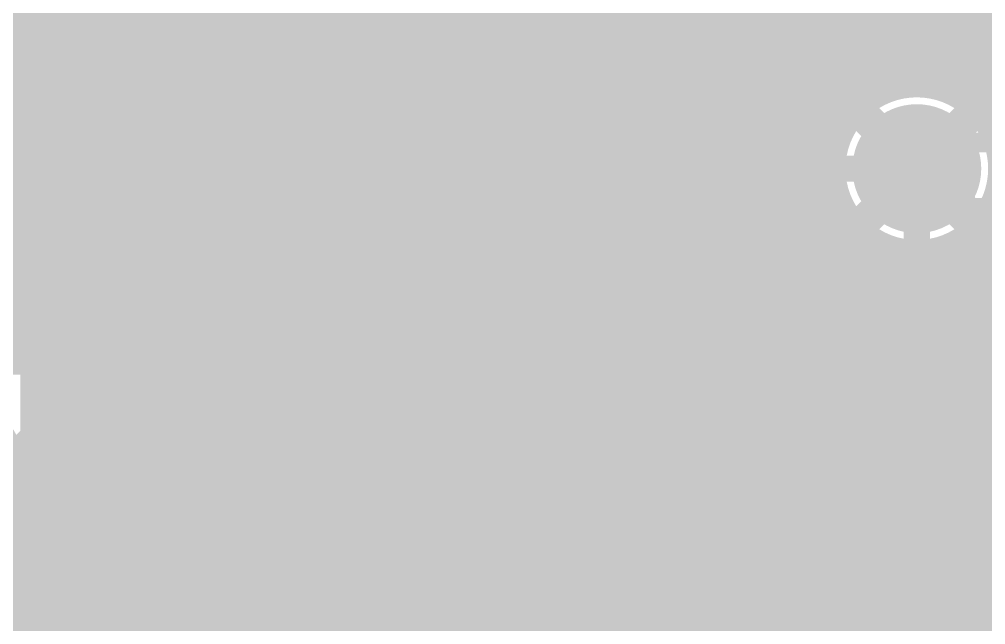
# Model space of a CAD drawing. Extents: x -118 to 4, y -52 to 56.
# Drawn here: x -71.61 to -64.11, y 46.75 to 51.45 of the extents above; entities that cross this region are included whole.
import ezdxf

# ---------------------------------------------------------------- set-up
doc = ezdxf.new("R2010")
doc.units = 0
doc.header["$MEASUREMENT"] = 0
doc.layers.get('0').update_dxf_attribs({"linetype": 'CONTINUOUS'})
for name, color, linetype in [('22-302-0_BOT', 7, 'CONTINUOUS'), ('22-302-0_DRD', 7, 'CONTINUOUS'), ('22-302-0_DRL', 2, 'CONTINUOUS'), ('22-302-0_GND', 1, 'CONTINUOUS'), ('22-302-0_IN1', 3, 'CONTINUOUS'), ('22-302-0_SMB', 5, 'CONTINUOUS'), ('22-302-0_SMT', 10, 'CONTINUOUS'), ('22-302-0_SPB', 14, 'CONTINUOUS'), ('22-302-0_SPT', 9, 'CONTINUOUS'), ('22-302-0_SSB', 12, 'CONTINUOUS'), ('22-302-0_SST', 11, 'CONTINUOUS'), ('22-302-0_TOP', 13, 'CONTINUOUS'), ('THRUHOLE_TAP', 7, 'CONTINUOUS')]:
    doc.layers.add(name, color=color, linetype=linetype)

# ---------------------------------------------------------------- blocks, each defined once
blk = doc.blocks.new('ROUND_50')
at = {"const_width": 0.35052}
blk.add_lwpolyline([(-0.17526, 0, 1), (0.17526, 0, 1)], format="xyb", close=True, dxfattribs=at)
blk = doc.blocks.new('RECTANGLE_62')
blk.add_solid([(0.635, 0.508), (0.635, -0.508), (-0.635, 0.508), (-0.635, -0.508)])
blk = doc.blocks.new('ROUND_107')
at = {"const_width": 0.10033}
blk.add_lwpolyline([(-0.050164, 0, 1), (0.050164, 0, 1)], format="xyb", close=True, dxfattribs=at)
blk = doc.blocks.new('ROUND_92')
at = {"const_width": 0.0635}
blk.add_lwpolyline([(-0.03175, 0, 1), (0.03175, 0, 1)], format="xyb", close=True, dxfattribs=at)
blk = doc.blocks.new('ROUND_93')
at = {"const_width": 0.50038}
blk.add_lwpolyline([(-0.25019, 0, 1), (0.25019, 0, 1)], format="xyb", close=True, dxfattribs=at)
blk = doc.blocks.new('ROUND_58')
at = {"const_width": 0.35052}
blk.add_lwpolyline([(-0.17526, 0, 1), (0.17526, 0, 1)], format="xyb", close=True, dxfattribs=at)
blk = doc.blocks.new('RECTANGLE_2')
blk.add_solid([(0.4826, 0.4064), (0.4826, -0.4064), (-0.4826, 0.4064), (-0.4826, -0.4064)])
blk = doc.blocks.new('RECTANGLE_43')
blk.add_solid([(0.20955, 0.44958), (0.20955, -0.44958), (-0.20955, 0.44958), (-0.20955, -0.44958)])
blk = doc.blocks.new('ROUND_98')
at = {"const_width": 0.10033}
blk.add_lwpolyline([(-0.050164, 0, 1), (0.050164, 0, 1)], format="xyb", close=True, dxfattribs=at)

msp = doc.modelspace()

# ---------------------------------------------------------------- linework, layer by layer
at = {"layer": '22-302-0_BOT'}
for points, const_width in [([(-69.0372, 54.9656), (-69.0372, 46.52518)], 0.254), ([(-68.8086, 54.9656), (-68.8086, 46.46676)], 0.254), ([(-68.58, 54.9656), (-68.58, 46.29912)], 0.254), ([(-68.3514, 54.9656), (-68.3514, 34.61766)], 0.254), ([(-68.1228, 54.9656), (-68.1228, 34.52876)], 0.254), ([(-67.8942, 54.9656), (-67.8942, 45.43298)], 0.254), ([(-67.6656, 54.9656), (-67.6656, 45.66412)], 0.254), ([(-67.437, 54.9656), (-67.437, 45.75302)], 0.254), ([(-67.2084, 54.9656), (-67.2084, 45.75556)], 0.254), ([(-66.9798, 54.9656), (-66.9798, 45.67936)], 0.254), ([(-66.7512, 54.9656), (-66.7512, 45.47108)], 0.254), ([(-65.151, 54.9656), (-65.151, 50.74412)], 0.254), ([(-64.9224, 54.9656), (-64.9224, 50.91176)], 0.254), ([(-64.6938, 54.9656), (-64.6938, 50.97018)], 0.254), ([(-64.4652, 54.9656), (-64.4652, 50.94732)], 0.254), ([(-64.2366, 54.9656), (-64.2366, 50.83556)], 0.254), ([(-64.008, 54.9656), (-64.008, 50.5333)], 0.254), ([(-69.2658, 54.74716), (-69.2658, 46.50232)], 0.254), ([(-69.4944, 54.51856), (-69.4944, 46.39056)], 0.254), ([(-69.723, 54.28996), (-69.723, 46.0883)], 0.254), ([(-69.9516, 54.06136), (-69.9516, 43.72356)], 0.254), ([(-70.1802, 53.83276), (-70.1802, 43.64736)], 0.254), ([(-70.4088, 53.60416), (-70.4088, 43.43908)], 0.254), ([(-70.6374, 53.37556), (-70.6374, 44.79544)], 0.254), ([(-70.866, 53.14696), (-70.866, 45.02404)], 0.254), ([(-71.0946, 52.91836), (-71.0946, 45.25264)], 0.254), ([(-65.913, 52.832), (-65.913, 43.942), (-65.0748, 43.1038), (-64.77, 43.1038)], 0.2032), ([(-71.3232, 52.68976), (-71.3232, 45.85208)], 0.254), ([(-71.4756, 52.53736), (-71.4756, 46.00956)], 0.254), ([(-66.5226, 52.52974), (-66.5226, 42.76852)], 0.254), ([(-65.3796, 52.41036), (-65.3796, 48.4632)], 0.254), ([(-66.3194, 52.2859), (-66.3194, 43.942)], 0.254), ([(-65.5066, 52.2859), (-65.5066, 48.4632)], 0.254), ([(-66.3194, 51.3842), (-71.4756, 51.3842)], 0.254), ([(-56.2864, 51.3842), (-65.5066, 51.3842)], 0.254), ([(-66.3194, 51.1556), (-71.4756, 51.1556)], 0.254), ([(-56.2864, 51.1556), (-65.5066, 51.1556)], 0.254), ([(-66.3194, 50.927), (-71.4756, 50.927)], 0.254), ([(-64.8843, 50.927), (-65.5066, 50.927)], 0.254), ([(-56.2864, 50.927), (-64.39916, 50.927)], 0.254), ([(-66.3194, 50.6984), (-71.4756, 50.6984)], 0.254), ([(-65.18656, 50.6984), (-65.5066, 50.6984)], 0.254), ([(-57.43702, 50.6984), (-64.0969, 50.6984)], 0.254), ([(-66.3194, 50.4698), (-71.4756, 50.4698)], 0.254), ([(-65.29832, 50.4698), (-65.5066, 50.4698)], 0.254), ([(-57.80278, 50.4698), (-63.98514, 50.4698)], 0.254), ([(-66.3194, 50.2412), (-71.4756, 50.2412)], 0.254), ([(-65.32118, 50.2412), (-65.5066, 50.2412)], 0.254), ([(-64.643, 47.625), (-64.643, 50.292)], 0.2032), ([(-66.3194, 50.0126), (-71.4756, 50.0126)], 0.254), ([(-65.26276, 50.0126), (-65.5066, 50.0126)], 0.254), ([(-57.95518, 50.0126), (-64.02324, 50.0126)], 0.254), ([(-64.008, 50.04816), (-64.008, 48.4632)], 0.254), ([(-66.3194, 49.784), (-71.4756, 49.784)], 0.254), ([(-65.09512, 49.784), (-65.5066, 49.784)], 0.254), ([(-65.151, 49.83988), (-65.151, 48.4632)], 0.254), ([(-57.90692, 49.784), (-64.19088, 49.784)], 0.254), ([(-65.0494, 49.7459), (-65.0494, 48.4632)], 0.254), ([(-64.2366, 49.7459), (-64.2366, 48.4632)], 0.254), ([(-64.2366, 49.7459), (-64.2366, 48.4632)], 0.254), ([(-66.3194, 49.5554), (-71.4756, 49.5554)], 0.254), ([(-65.0494, 49.5554), (-65.5066, 49.5554)], 0.254), ([(-57.75452, 49.5554), (-64.2366, 49.5554)], 0.254), ([(-66.3194, 49.3268), (-71.4756, 49.3268)], 0.254), ([(-65.0494, 49.3268), (-65.5066, 49.3268)], 0.254), ([(-63.3222, 49.3268), (-64.2366, 49.3268)], 0.254), ([(-66.3194, 49.0982), (-71.4756, 49.0982)], 0.254), ([(-65.0494, 49.0982), (-65.5066, 49.0982)], 0.254), ([(-63.3222, 49.0982), (-64.2366, 49.0982)], 0.254), ([(-66.3194, 48.8696), (-71.4756, 48.8696)], 0.254), ([(-65.0494, 48.8696), (-65.5066, 48.8696)], 0.254), ([(-63.3222, 48.8696), (-64.2366, 48.8696)], 0.254), ([(-66.3194, 48.641), (-71.4756, 48.641)], 0.254), ([(-65.0494, 48.641), (-65.5066, 48.641)], 0.254), ([(-63.3222, 48.641), (-64.2366, 48.641)], 0.254), ([(-65.0494, 48.4632), (-65.5066, 48.4632)], 0.254), ([(-63.6778, 48.4632), (-64.2366, 48.4632)], 0.254), ([(-66.3194, 48.4124), (-71.4756, 48.4124)], 0.254), ([(-66.3194, 48.1838), (-71.4756, 48.1838)], 0.254), ([(-66.3194, 47.9552), (-71.4756, 47.9552)], 0.254), ([(-66.3194, 47.7266), (-71.4756, 47.7266)], 0.254), ([(-64.643, 47.625), (-64.643, 44.6532), (-64.77, 44.5262)], 0.2032), ([(-66.3194, 47.498), (-71.4756, 47.498)], 0.254), ([(-66.3194, 47.2694), (-71.4756, 47.2694)], 0.254), ([(-66.3194, 47.0408), (-71.4756, 47.0408)], 0.254), ([(-66.3194, 46.8122), (-71.4756, 46.8122)], 0.254)]:
    msp.add_lwpolyline(points, dxfattribs=dict(at, const_width=const_width))
at = {"layer": '22-302-0_BOT', "const_width": 0.254}
for points in [[(-64.643, 50.97272, 0.4142136), (-65.32372, 50.292)], [(-63.96228, 50.292, 0.4142136), (-64.643, 50.97272)], [(-65.32372, 50.292, 0.2370538), (-65.0494, 49.7459)], [(-64.2366, 49.7459, 0.237053), (-63.96228, 50.292)]]:
    msp.add_lwpolyline(points, format="xyb", dxfattribs=at)
at = {"layer": '22-302-0_DRD', "const_width": 0.254}
for points in [[(-64.008, 50.927), (-65.278, 49.657)], [(-64.008, 49.657), (-65.278, 50.927)], [(-66.675, 49.53), (-67.945, 48.26)], [(-66.675, 48.26), (-67.945, 49.53)], [(-66.675, 49.53), (-67.945, 48.26)], [(-66.675, 48.26), (-67.945, 49.53)], [(-70.53072, 49.149), (-71.80072, 47.879)], [(-70.53072, 47.879), (-71.80072, 49.149)]]:
    msp.add_lwpolyline(points, dxfattribs=at)
at = {"layer": '22-302-0_IN1', "const_width": 0.254}
for points in [[(-71.6788, 55.372), (-71.6788, 48.9585)], [(-71.4502, 55.372), (-71.4502, 49.13122)], [(-71.2216, 55.372), (-71.2216, 49.19218)], [(-70.993, 55.372), (-70.993, 49.17186)], [(-70.7644, 55.372), (-70.7644, 49.06264)], [(-70.5358, 55.372), (-70.5358, 48.77054)], [(-70.3072, 55.372), (-70.3072, 43.55592)], [(-70.0786, 55.372), (-70.0786, 43.69308)], [(-69.85, 55.372), (-69.85, 43.73372)], [(-69.6214, 55.372), (-69.6214, 43.69308)], [(-69.3928, 55.372), (-69.3928, 43.55592)], [(-69.1642, 55.372), (-69.1642, 34.5948)], [(-68.9356, 55.372), (-68.9356, 34.65322)], [(-68.707, 55.372), (-68.707, 34.66846)], [(-68.4784, 55.372), (-68.4784, 36.36264)], [(-68.2498, 55.372), (-68.2498, 36.54806)], [(-68.0212, 55.372), (-68.0212, 36.61664)], [(-67.7926, 55.372), (-67.7926, 49.37252)], [(-67.564, 55.372), (-67.564, 49.52492)], [(-67.3354, 55.372), (-67.3354, 49.57318)], [(-67.1068, 55.372), (-67.1068, 49.5427)], [(-66.8782, 55.372), (-66.8782, 49.42078)], [(-66.6496, 55.372), (-66.6496, 49.05502)], [(-65.0494, 55.372), (-65.0494, 50.83556)], [(-64.8208, 55.372), (-64.8208, 50.94732)], [(-64.5922, 55.372), (-64.5922, 50.97018)], [(-64.3636, 55.372), (-64.3636, 50.91176)], [(-64.135, 55.372), (-64.135, 50.74412)], [(-65.278, 52.58816), (-65.278, 50.5333)], [(-66.421, 52.37988), (-66.421, 44.39412)], [(-65.5066, 52.2859), (-65.5066, 34.95294)], [(-66.1924, 52.21224), (-66.1924, 34.71164)], [(-65.7352, 52.17414), (-65.7352, 34.96564)], [(-65.9638, 52.15382), (-65.9638, 34.89706)], [(-55.21706, 51.3588), (-98.425, 51.3588)], [(-55.28564, 51.1302), (-98.425, 51.1302)], [(-64.94272, 50.9016), (-87.91194, 50.9016)], [(-55.27294, 50.9016), (-64.34074, 50.9016)], [(-65.20688, 50.673), (-87.76208, 50.673)], [(-57.5183, 50.673), (-64.07912, 50.673)], [(-65.30594, 50.4444), (-87.71128, 50.4444)], [(-65.31864, 50.2158), (-87.74176, 50.2158)], [(-65.278, 50.04816), (-65.278, 34.85388)], [(-65.25006, 49.9872), (-87.86622, 49.9872)], [(-57.95518, 49.9872), (-64.03594, 49.9872)], [(-64.135, 49.83988), (-64.135, 38.0873)], [(-65.06464, 49.7586), (-88.22944, 49.7586)], [(-65.0494, 49.7459), (-65.0494, 34.58972)], [(-57.89676, 49.7586), (-64.22136, 49.7586)], [(-64.8208, 49.63414), (-64.8208, 29.36748)], [(-64.3636, 49.67224), (-64.3636, 32.39008)], [(-64.5922, 49.61382), (-64.5922, 32.25292)], [(-67.5513, 49.53), (-90.35288, 49.53)], [(-57.72912, 49.53), (-67.06616, 49.53)], [(-67.85356, 49.3014), (-98.425, 49.3014)], [(-59.85764, 49.3014), (-66.7639, 49.3014)], [(-71.5518, 49.0728), (-98.425, 49.0728)], [(-67.96532, 49.0728), (-70.7771, 49.0728)], [(-60.04306, 49.0728), (-66.65214, 49.0728)], [(-67.98818, 48.8442), (-70.57136, 48.8442)], [(-60.11164, 48.8442), (-66.63182, 48.8442)], [(-66.6496, 48.73244), (-66.6496, 44.56176)], [(-67.92976, 48.6156), (-70.49262, 48.6156)], [(-60.09894, 48.6156), (-66.69024, 48.6156)], [(-67.76212, 48.387), (-70.4977, 48.387)], [(-67.7926, 48.41494), (-67.7926, 36.60394)], [(-66.8782, 48.36922), (-66.8782, 44.62018)], [(-59.99988, 48.387), (-66.85788, 48.387)], [(-70.5358, 48.25492), (-70.5358, 24.70658)], [(-67.564, 48.26508), (-67.564, 44.1833)], [(-67.3354, 48.21428), (-67.3354, 44.48556)], [(-67.1068, 48.24476), (-67.1068, 44.59732)], [(-59.73572, 48.1584), (-70.58406, 48.1584)], [(-71.6788, 48.0695), (-71.6788, 46.1137)], [(-71.51116, 47.9298), (-75.68438, 47.9298)], [(-71.4502, 47.89678), (-71.4502, 45.99178)], [(-51.44008, 47.9298), (-70.81774, 47.9298)], [(-70.7644, 47.96536), (-70.7644, 24.79294)], [(-71.2216, 47.83582), (-71.2216, 45.62602)], [(-70.993, 47.85614), (-70.993, 24.83358)], [(-51.64836, 47.7012), (-75.47864, 47.7012)], [(-51.72456, 47.4726), (-75.3999, 47.4726)], [(-61.3283, 47.244), (-75.40498, 47.244)], [(-61.63056, 47.0154), (-75.49388, 47.0154)], [(-61.74232, 46.7868), (-75.72502, 46.7868)]]:
    msp.add_lwpolyline(points, dxfattribs=at)
for points in [[(-64.643, 50.97272, 0.4142136), (-65.32372, 50.292)], [(-63.96228, 50.292, 0.4142136), (-64.643, 50.97272)], [(-65.32372, 50.292, 0.4142136), (-64.643, 49.61128)], [(-64.643, 49.61128, 0.4142136), (-63.96228, 50.292)], [(-67.31, 49.57572, 0.4142136), (-67.99072, 48.895)], [(-66.62928, 48.895, 0.4142136), (-67.31, 49.57572)], [(-71.16572, 49.19472, 0.4142136), (-71.84644, 48.514)], [(-70.485, 48.514, 0.4142136), (-71.16572, 49.19472)], [(-67.99072, 48.895, 0.4142136), (-67.31, 48.21428)], [(-67.31, 48.21428, 0.4142136), (-66.62928, 48.895)], [(-71.8439, 48.514, 0.4142136), (-71.16572, 47.83582)], [(-71.16572, 47.83328, 0.4142136), (-70.485, 48.514)]]:
    msp.add_lwpolyline(points, format="xyb", dxfattribs=at)
at = {"layer": '22-302-0_SSB', "const_width": 0.1524}
for points in [[(-63.88608, 50.4952), (-64.24168, 50.4952), (-64.30264, 50.32502), (-64.30264, 50.15484), (-64.24168, 49.9872), (-63.88608, 49.9872), (-63.82766, 50.15484), (-63.82766, 50.32502), (-64.06388, 51.0032)], [(-61.214, 49.657), (-61.214, 45.593), (-65.786, 45.593), (-65.786, 47.371), (-65.532, 47.625), (-65.786, 47.879), (-65.786, 49.657), (-61.214, 49.657)]]:
    msp.add_lwpolyline(points, dxfattribs=at)
at = {"layer": '22-302-0_SST', "const_width": 0.1524}
for points in [[(-70.36562, 50.35042), (-70.36562, 51.36642), (-70.485, 51.19878)], [(-70.9676, 51.36642), (-70.9676, 50.5206), (-71.02602, 50.35042), (-71.38162, 50.35042), (-71.44258, 50.5206), (-71.44258, 51.36642)], [(-69.8246, 50.85842), (-69.469, 50.85842), (-69.41058, 50.69078), (-69.41058, 50.5206), (-69.469, 50.35042), (-69.8246, 50.35042), (-69.88302, 50.5206), (-69.88302, 50.69078), (-69.6468, 51.36642)], [(-66.73342, 50.60696), (-67.74942, 50.96256), (-67.74942, 50.49012)], [(-70.24878, 50.35042), (-70.485, 50.35042)], [(-67.07124, 50.12436), (-67.07124, 49.65192), (-67.74942, 49.88814), (-67.74942, 50.00752), (-66.73342, 50.00752)], [(-66.90106, 49.28616), (-66.73342, 49.22774), (-66.73342, 48.87214), (-66.90106, 48.81372), (-67.57924, 48.81372), (-67.74942, 48.87214), (-67.74942, 49.22774), (-67.57924, 49.28616)], [(-69.215, 48.768), (-71.755, 48.768), (-71.755, 45.339), (-68.707, 45.339), (-68.707, 48.26), (-69.215, 48.768)], [(-68.1355, 48.4505), (-68.1355, 45.5295), (-66.4972, 45.5295), (-66.4972, 48.4505), (-68.1355, 48.4505)], [(-69.1769, 48.32604), (-69.1769, 47.93234)], [(-69.31406, 48.30318), (-69.31406, 47.9552)], [(-69.11594, 48.30572), (-69.31152, 48.30572)], [(-69.03974, 48.22698), (-69.03974, 48.0314)], [(-69.01688, 48.16856), (-69.41058, 48.16856)], [(-69.03974, 48.0314), (-69.39026, 48.0314)], [(-64.36106, 46.68012), (-64.19342, 46.79696), (-64.19342, 47.03572), (-64.36106, 47.15256), (-64.53124, 47.15256), (-64.86906, 46.91634), (-65.20942, 47.15256), (-65.20942, 46.68012)]]:
    msp.add_lwpolyline(points, dxfattribs=at)
for points in [[(-69.215, 48.33112, 0.4142136), (-69.41566, 48.13046)], [(-69.01434, 48.13046, 0.4142136), (-69.215, 48.33112)], [(-69.41566, 48.13046, 0.4142136), (-69.215, 47.9298)], [(-69.215, 47.9298, 0.4142136), (-69.01434, 48.13046)]]:
    msp.add_lwpolyline(points, format="xyb", dxfattribs=at)
at = {"layer": '22-302-0_TOP'}
for points, const_width in [([(-109.347, 43.942), (-109.347, 50.038), (-107.061, 52.324), (-92.456, 52.324), (-91.948, 51.816), (-75.565, 51.816), (-75.057, 52.324), (-67.691, 52.324), (-66.675, 51.308), (-65.151, 51.308), (-64.643, 51.816), (-54.356, 51.816), (-53.467, 50.927), (-42.164, 50.927), (-40.767, 49.53), (-40.767, 45.339), (-39.116, 43.688), (-38.1, 43.688), (-36.3982, 41.9862), (-34.925, 41.9862)], 0.2032), ([(-94.869, 38.1), (-94.234, 38.735), (-94.234, 41.91), (-96.266, 43.942), (-96.266, 49.784), (-94.615, 51.435), (-75.311, 51.435), (-74.803, 51.943), (-67.945, 51.943), (-66.929, 50.927), (-64.897, 50.927), (-64.77, 51.054), (-54.61, 51.054)], 0.2032), ([(-64.643, 50.292), (-66.929, 50.292), (-68.199, 51.562), (-74.549, 51.562), (-75.057, 51.054), (-87.757, 51.054), (-88.392, 50.419)], 0.2032), ([(-74.676, 50.27676), (-74.676, 50.673), (-74.295, 51.054), (-68.961, 51.054), (-68.326, 50.419), (-68.326, 48.895), (-68.707, 48.514), (-70.231, 48.514), (-70.51548, 48.79848), (-70.51548, 49.53)], 0.3048), ([(-69.86524, 49.53), (-69.86524, 50.419), (-72.771, 50.419), (-72.9488, 50.2412), (-73.025, 50.2412)], 0.3048), ([(-69.86524, 49.53), (-69.86524, 50.419), (-69.215, 50.419), (-69.215, 49.53)], 0.3048), ([(-69.86524, 49.53), (-69.86524, 50.40376), (-69.85, 50.419), (-69.215, 50.419), (-69.215, 49.53)], 0.3048), ([(-67.80022, 50.48758), (-67.26682, 49.95418)], 0.254), ([(-67.79768, 50.419), (-67.79768, 49.43348)], 0.254), ([(-67.70624, 50.3936), (-67.79768, 50.3936)], 0.254), ([(-67.6656, 50.35296), (-67.6656, 49.52746)], 0.254), ([(-67.47764, 50.165), (-67.79768, 50.165)], 0.254), ([(-67.437, 50.12436), (-67.437, 49.60874)], 0.254), ([(-67.24904, 49.9364), (-67.79768, 49.9364)], 0.254), ([(-64.008, 49.93894), (-64.008, 44.67352)], 0.254), ([(-57.99582, 49.9364), (-64.008, 49.9364)], 0.254), ([(-67.2084, 49.90338), (-67.2084, 49.61382)], 0.254), ([(-66.9798, 49.81702), (-66.9798, 49.5427)], 0.254), ([(-65.1891, 49.81448), (-66.929, 49.81448)], 0.254), ([(-66.7512, 49.81448), (-66.7512, 49.35982)], 0.254), ([(-66.5226, 49.81448), (-66.5226, 48.48352)], 0.254), ([(-66.294, 49.81448), (-66.294, 44.36872)], 0.254), ([(-66.0654, 49.81448), (-66.0654, 44.36872)], 0.254), ([(-65.8368, 49.81448), (-65.8368, 44.36872)], 0.254), ([(-65.6082, 49.81448), (-65.6082, 44.67352)], 0.254), ([(-65.3796, 49.81448), (-65.3796, 44.67352)], 0.254), ([(-65.151, 49.7713), (-65.151, 44.67352)], 0.254), ([(-65.0748, 49.7078), (-67.79768, 49.7078)], 0.254), ([(-57.9247, 49.7078), (-64.2112, 49.7078)], 0.254), ([(-64.9224, 49.62144), (-64.9224, 44.67352)], 0.254), ([(-64.2366, 49.69002), (-64.2366, 44.67352)], 0.254), ([(-64.6938, 49.5681), (-64.6938, 44.67352)], 0.254), ([(-64.4652, 49.58842), (-64.4652, 44.67352)], 0.254), ([(-71.16572, 49.53), (-71.16572, 48.514)], 0.2032), ([(-67.7418, 49.4792), (-67.79768, 49.4792)], 0.254), ([(-59.58332, 49.4792), (-66.8782, 49.4792)], 0.254), ([(-59.97956, 49.2506), (-66.675, 49.2506)], 0.254), ([(-60.11672, 49.022), (-66.59372, 49.022)], 0.254), ([(-67.31, 48.895), (-67.31, 47.7012)], 0.2032), ([(-67.31, 48.895), (-67.31, 47.7012)], 0.2032), ([(-60.16244, 48.7934), (-66.59118, 48.7934)], 0.254), ([(-60.13196, 48.5648), (-66.6623, 48.5648)], 0.254), ([(-66.45148, 48.48352), (-66.71056, 48.48352)], 0.254), ([(-66.45148, 48.48352), (-66.45148, 47.06112)], 0.254), ([(-68.16852, 48.30318), (-68.33108, 48.14062)], 0.254), ([(-68.16852, 48.30318), (-68.16852, 47.06112)], 0.254), ([(-60.0202, 48.3362), (-66.45148, 48.3362)], 0.254), ([(-68.3514, 48.12284), (-68.3514, 43.40352)], 0.254), ([(-68.16852, 48.1076), (-68.36664, 48.1076)], 0.254), ([(-59.73826, 48.1076), (-66.45148, 48.1076)], 0.254), ([(-70.6374, 48.01362), (-70.6374, 45.94352)], 0.254), ([(-70.4088, 48.01616), (-70.4088, 45.94352)], 0.254), ([(-68.707, 47.98568), (-70.231, 47.98568)], 0.254), ([(-70.1802, 47.98568), (-70.1802, 45.94352)], 0.254), ([(-69.9516, 47.98568), (-69.9516, 45.91812)], 0.254), ([(-69.723, 47.98568), (-69.723, 45.76064)], 0.254), ([(-69.4944, 47.98568), (-69.4944, 45.52696)], 0.254), ([(-69.2658, 47.98568), (-69.2658, 45.45584)], 0.254), ([(-69.0372, 47.98568), (-69.0372, 45.45584)], 0.254), ([(-68.8086, 47.98568), (-68.8086, 45.45584)], 0.254), ([(-68.58, 48.00092), (-68.58, 43.54576)], 0.254), ([(-71.5518, 47.89932), (-71.5518, 46.1137)], 0.254), ([(-71.51624, 47.879), (-72.49668, 47.879)], 0.254), ([(-70.866, 47.85106), (-70.866, 45.94352)], 0.254), ([(-68.16852, 47.879), (-70.81266, 47.879)], 0.254), ([(-59.22264, 47.879), (-66.45148, 47.879)], 0.254), ([(-71.3232, 47.80534), (-71.3232, 45.94352)], 0.254), ([(-71.0946, 47.7901), (-71.0946, 45.94352)], 0.254), ([(-68.16852, 47.6504), (-72.16648, 47.6504)], 0.254), ([(-58.99404, 47.6504), (-66.45148, 47.6504)], 0.254), ([(-68.16852, 47.4218), (-72.16648, 47.4218)], 0.254), ([(-58.76544, 47.4218), (-66.45148, 47.4218)], 0.254), ([(-68.16852, 47.1932), (-72.16648, 47.1932)], 0.254), ([(-61.5188, 47.1932), (-66.45148, 47.1932)], 0.254), ([(-68.16852, 47.06112), (-68.16852, 46.91888)], 0.254), ([(-66.45148, 47.06112), (-66.45148, 46.91888)], 0.254), ([(-68.16852, 46.9646), (-72.16648, 46.9646)], 0.254), ([(-68.16852, 46.91888), (-68.16852, 45.49648)], 0.254), ([(-61.71946, 46.9646), (-66.45148, 46.9646)], 0.254), ([(-66.45148, 46.91888), (-66.45148, 45.49648)], 0.254), ([(-68.16852, 46.736), (-72.16648, 46.736)], 0.254), ([(-61.80074, 46.736), (-66.45148, 46.736)], 0.254)]:
    msp.add_lwpolyline(points, dxfattribs=dict(at, const_width=const_width))
at = {"layer": '22-302-0_TOP', "const_width": 0.254}
for points in [[(-67.79768, 50.419, 0.0324366), (-67.80211, 50.48733)], [(-64.643, 49.56556, 0.4142136), (-63.91656, 50.292)], [(-67.26682, 49.95418, 0.1989124), (-66.929, 49.81425)], [(-65.1891, 49.81448, 0.2163581), (-64.643, 49.56657)], [(-67.31, 49.62144, 0.1860879), (-67.79764, 49.43344)], [(-66.58356, 48.895, 0.4142136), (-67.31, 49.62144)], [(-66.71056, 48.48352, 0.1515361), (-66.58292, 48.895)], [(-71.89216, 48.514, 0.4142136), (-71.16572, 47.78756)], [(-68.707, 47.98568, 0.1989124), (-68.33342, 48.14042)], [(-68.707, 47.98568, 0.1989124), (-68.33342, 48.14042)], [(-71.16572, 47.78756, 0.2476885), (-70.56374, 48.10252)], [(-70.56374, 48.10252, 0.1716538), (-70.231, 47.98482)]]:
    msp.add_lwpolyline(points, format="xyb", dxfattribs=at)

# ---------------------------------------------------------------- block references
at = {"layer": '22-302-0_BOT'}
for name, p in [('ROUND_50', (-64.643, 50.292)), ('ROUND_50', (-67.31, 48.895)), ('ROUND_50', (-71.16572, 48.514)), ('RECTANGLE_62', (-64.643, 47.625))]:
    msp.add_blockref(name, p, dxfattribs=at)
at = {"layer": '22-302-0_DRL'}
for p in [(-64.643, 50.292), (-67.31, 48.895), (-71.16572, 48.514)]:
    msp.add_blockref('ROUND_107', p, dxfattribs=at)
at = {"layer": '22-302-0_GND'}
for name, p in [('ROUND_93', (-64.643, 50.292)), ('ROUND_92', (-67.31, 48.895)), ('ROUND_92', (-71.16572, 48.514))]:
    msp.add_blockref(name, p, dxfattribs=at)
at = {"layer": '22-302-0_IN1'}
for name, p in [('ROUND_50', (-64.643, 50.292)), ('ROUND_58', (-67.31, 48.895)), ('ROUND_58', (-71.16572, 48.514))]:
    msp.add_blockref(name, p, dxfattribs=at)
at = {"layer": '22-302-0_SMB'}
msp.add_blockref('RECTANGLE_62', (-64.643, 47.625), dxfattribs=at)
at = {"layer": '22-302-0_SMT'}
for name, p in [('RECTANGLE_43', (-71.16572, 49.53)), ('RECTANGLE_43', (-70.51548, 49.53)), ('RECTANGLE_43', (-69.86524, 49.53)), ('RECTANGLE_43', (-69.215, 49.53)), ('RECTANGLE_2', (-67.31, 47.7012))]:
    msp.add_blockref(name, p, dxfattribs=at)
at = {"layer": '22-302-0_SPB'}
msp.add_blockref('RECTANGLE_62', (-64.643, 47.625), dxfattribs=at)
at = {"layer": '22-302-0_SPT'}
for name, p in [('RECTANGLE_43', (-71.16572, 49.53)), ('RECTANGLE_43', (-70.51548, 49.53)), ('RECTANGLE_43', (-69.86524, 49.53)), ('RECTANGLE_43', (-69.215, 49.53)), ('RECTANGLE_2', (-67.31, 47.7012))]:
    msp.add_blockref(name, p, dxfattribs=at)
at = {"layer": '22-302-0_TOP'}
for name, p in [('ROUND_50', (-64.643, 50.292)), ('RECTANGLE_43', (-71.16572, 49.53)), ('RECTANGLE_43', (-70.51548, 49.53)), ('RECTANGLE_43', (-69.86524, 49.53)), ('RECTANGLE_43', (-69.215, 49.53)), ('ROUND_50', (-67.31, 48.895)), ('ROUND_50', (-71.16572, 48.514)), ('RECTANGLE_2', (-67.31, 47.7012))]:
    msp.add_blockref(name, p, dxfattribs=at)
at = {"layer": 'THRUHOLE_TAP'}
for p in [(-64.643, 50.292), (-67.31, 48.895), (-71.16572, 48.514)]:
    msp.add_blockref('ROUND_98', p, dxfattribs=at)

doc.saveas('drawing.dxf')
